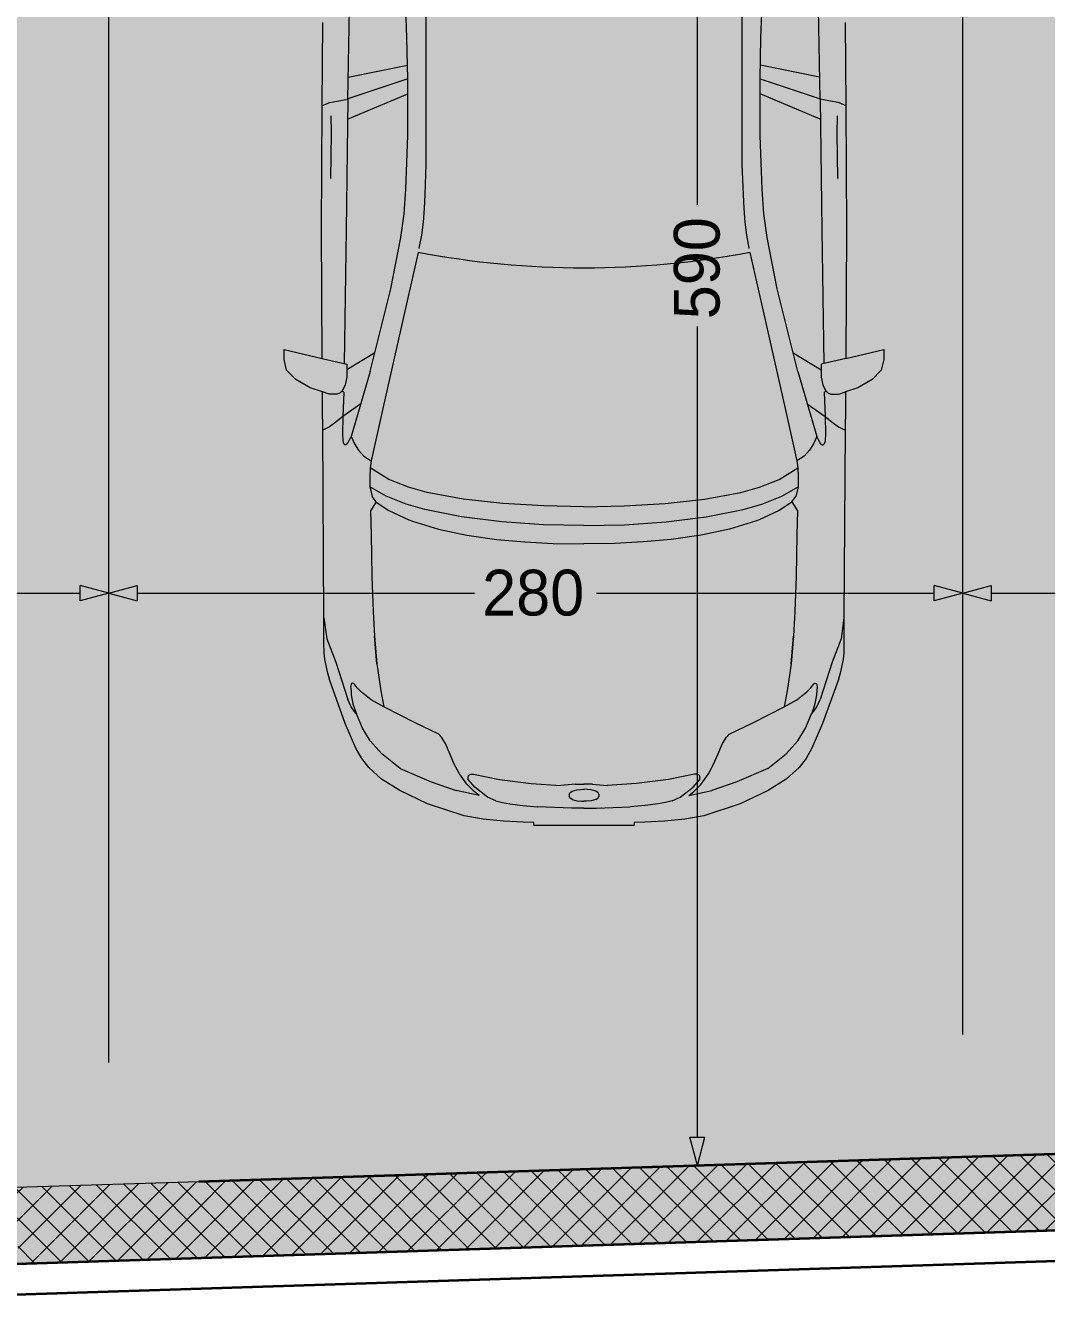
# Model space of a CAD drawing. Header units: millimetres. Extents: x 635850 to 824661, y -5878409 to -5774454.
# Drawn here: x 778192 to 781539, y -5820627 to -5816438 of the extents above; entities that cross this region are included whole.
import ezdxf

# ---------------------------------------------------------------- set-up
doc = ezdxf.new("R2010")
doc.units = ezdxf.units.MM
doc.header["$MEASUREMENT"] = 0
for name, color, linetype, lineweight, true_color in [('2D Drafting - General_Pen_No__241', 7, 'Continuous', 13, 0xe8e8e8), ('A - Ndertesa 4 - Veturat_Pen_No__102', 7, 'Continuous', 13, 0xcccccc), ('A - Ndertesa 7 - Muret_Pen_No__82', 7, 'Continuous', 20, 0xaaaaaa), ('A - Ndertesa 7 - Ndertesa 4 - Dimensionimi Bazik_Pen_No__102', 7, 'Continuous', 13, 0xcccccc), ('A - Ndertesa 7 - Ndertesa 4 - Dimensionimi Bazik_Pen_No__82', 7, 'Continuous', 20, 0xaaaaaa), ('A - Ndertesa 7 - Veturat_Pen_No__102', 7, 'Continuous', 13, 0xcccccc), ('A - Situacioni_Pen_No__82', 7, 'Continuous', 20, 0xaaaaaa)]:
    doc.layers.add(name, color=color, linetype=linetype, lineweight=lineweight, true_color=true_color)
for name, color, linetype in [('A - Ndertesa 7  - Pllaka meskatitt', 7, 'Continuous'), ('A - Ndertesa 7 - Muret', 7, 'Continuous'), ('A - Ndertesa 7 - Ndertesa 4 - Dimensionimi Bazik', 7, 'Continuous'), ('A - Ndertesa 7 - Shtyllat', 7, 'Continuous')]:
    doc.layers.add(name, color=color, linetype=linetype)
for name, color, linetype, lineweight in [('A - Ndertesa 7  - Pllaka meskatitt_Pen_No__7', 7, 'Continuous', 35), ('A - Ndertesa 7 - Muret_Pen_No__22', 8, 'Continuous', 35), ('A - Ndertesa 7 - Shtyllat_Pen_No__1', 7, 'Continuous', 13), ('A - Ndertesa 7 - Shtyllat_Pen_No__101', 252, 'Continuous', 13), ('A - Situacioni_Pen_No__22', 8, 'Continuous', 35)]:
    doc.layers.add(name, color=color, linetype=linetype, lineweight=lineweight)
doc.styles.add('GENERATED_STYLE_1', font='GOTHIC.TTF')
doc.dimstyles.new('GENERATED_STYLE__1', dxfattribs={"dimtxt": 150, "dimasz": 91.78744, "dimexe": 0.18, "dimexo": 0.0625, "dimgap": 0, "dimtad": 0, "dimdec": 0, "dimlfac": 0.1, "dimzin": 0, "dimdsep": 46, "dimtxsty": 'GENERATED_STYLE_1', "dimblk": 'ARROWHEAD_5', "dimblk1": 'ARROWHEAD_5', "dimblk2": 'ARROWHEAD_5', "dimcen": 0.09, "dimse1": 1, "dimse2": 1, "dimclrd": 256, "dimclre": 256, "dimclrt": 256, "dimadec": 0, "dimazin": 0, "dimtfac": 1, "dimtdec": 4, "dimtmove": 0, "dimatfit": 3, "dimfxl": 0, "dimtolj": 1, "dimtzin": 0, "dimarcsym": 0})
doc.dimstyles.new('GENERATED_STYLE__2', dxfattribs={"dimtxt": 150, "dimasz": 91.78744, "dimexe": 0.18, "dimexo": 0.0625, "dimgap": 0, "dimtad": 0, "dimtih": 1, "dimtoh": 1, "dimdec": 0, "dimlfac": 0.1, "dimzin": 0, "dimdsep": 46, "dimtxsty": 'GENERATED_STYLE_1', "dimblk": 'ARROWHEAD_5', "dimblk1": 'ARROWHEAD_5', "dimblk2": 'ARROWHEAD_5', "dimcen": 0.09, "dimse1": 1, "dimse2": 1, "dimclrd": 256, "dimclre": 256, "dimclrt": 256, "dimadec": 0, "dimazin": 0, "dimtfac": 1, "dimtdec": 4, "dimtmove": 0, "dimatfit": 3, "dimfxl": 0, "dimtolj": 1, "dimtzin": 0, "dimarcsym": 0})
pattern_1 = [(45, (664183.82, -5827429.525), (-45.96194, 45.96194), []), (135, (664183.82, -5827429.525), (45.96194, 45.96194), [])]

# ---------------------------------------------------------------- blocks, each defined once
blk = doc.blocks.new('Slab_4', base_point=(764617.5, -5778938.9))
at = {"layer": 'A - Ndertesa 7  - Pllaka meskatitt_Pen_No__7', "color": 7, "linetype": 'Continuous', "lineweight": 35, "flags": 128}
blk.add_lwpolyline([(764617.5, -5778938.9), (750355, -5780623.3), (750355, -5821675.8), (764660.1, -5821033.7), (785655, -5820354.8), (785655, -5777754.2), (764617.5, -5778938.7)], close=True, dxfattribs=at)
blk = doc.blocks.new('Wall_270', base_point=(785655, -5820254.8))
at = {"layer": 'A - Ndertesa 7 - Muret_Pen_No__82', "linetype": 'Continuous', "lineweight": 20, "true_color": 0xaaaaaa}
h = blk.add_hatch(dxfattribs=at)
h.set_pattern_fill('Concrete_Block', color=253, style=0, pattern_type=2)
h.set_pattern_definition(pattern_1)
h.paths.add_polyline_path([(785047.2, -5820024.3), (778760.2, -5820227.6), (778768.3, -5820477.5), (785055.3, -5820274.2)])
at = {"layer": 'A - Ndertesa 7 - Muret_Pen_No__22', "color": 8, "linetype": 'Continuous', "lineweight": 35, "flags": 128}
for points in [[(785047.2, -5820024.3), (778760.2, -5820227.6)], [(778768.3, -5820477.5), (785055.3, -5820274.2)]]:
    blk.add_lwpolyline(points, dxfattribs=at)
blk = doc.blocks.new('Column_312', base_point=(778464.4, -5820362.2))
at = {"layer": 'A - Ndertesa 7 - Shtyllat_Pen_No__101', "linetype": 'Continuous', "lineweight": 13}
h = blk.add_hatch(dxfattribs=at)
h.set_pattern_fill('Concrete_Block', color=252, style=0, pattern_type=2)
h.set_pattern_definition(pattern_1)
h.paths.add_polyline_path([(778760.2, -5820227.6), (778160.5, -5820247), (778168.6, -5820496.9), (778768.3, -5820477.5)])
at = {"layer": 'A - Ndertesa 7 - Shtyllat_Pen_No__1', "color": 7, "linetype": 'Continuous', "lineweight": 13, "flags": 128}
for points in [[(778760.2, -5820227.6), (778160.5, -5820247)], [(778168.6, -5820496.9), (778768.3, -5820477.5)]]:
    blk.add_lwpolyline(points, dxfattribs=at)
blk = doc.blocks.new('Car 05 25_3')
at = {"layer": 'A - Ndertesa 4 - Veturat_Pen_No__102', "color": 254, "linetype": 'Continuous', "lineweight": 13, "true_color": 0xcccccc}
for p, q in [((1120.7, 838.2), (1120.2, 836.3)), ((1129.9, 858.5), (1120.7, 838.2)), ((1957.8, 858.1), (1977.2, 777.4)), ((2075.3, 835.7), (2067.9, 857.7)), ((2182.3, 834.1), (2193.2, 856.5)), ((2808, 852.6), (2876.9, 843.3)), ((2876.9, 843.3), (2954.2, 813.7)), ((1115.1, 808.9), (1108.6, 774)), ((1119.5, 833.3), (1115.1, 808.9)), ((1120.2, 836.3), (1119.5, 833.3)), ((1162.6, 830.5), (1220.1, 829.1)), ((1220.1, 829.1), (1369.7, 831.5)), ((2063.4, 792.3), (2070.4, 799.9)), ((2070.4, 799.9), (2075.2, 809.4)), ((2075.2, 809.4), (2075.3, 835.7)), ((2148, 790.5), (2166.8, 813.8)), ((2166.8, 813.8), (2182.3, 834.1)), ((2904.1, 832.9), (2905.1, 832.8)), ((2954.2, 813.7), (3075.8, 774.7)), ((1108.6, 774), (813.6, 769.3)), ((1036.3, 772.8), (996.5, 578.8)), ((1042, 578), (1107.6, 774)), ((1173.3, 774.9), (1090.3, 577.9)), ((1108.6, 774), (1537.6, 780)), ((1537.6, 780), (1975, 786.1)), ((1939.2, 686.2), (1995.9, 777.4)), ((1977.2, 777.4), (2019.6, 777.4)), ((2000.4, 701.6), (2213.5, 763)), ((2019.6, 777.4), (2044.5, 783.1)), ((2044.5, 783.1), (2063.4, 792.3)), ((2068.7, 787.7), (2065.4, 794.5)), ((2068.7, 787.7), (2148, 790.5)), ((2106.5, 732.2), (2148, 790.5)), ((2148, 790.5), (2205.6, 792.2)), ((2205.6, 792.2), (2227.2, 791)), ((2226.6, 769.9), (2213.5, 763)), ((2213.5, 763), (2238.3, 752.2)), ((2234.4, 774), (2226.6, 769.9)), ((2227.2, 791), (2232.6, 790)), ((2232.6, 790), (2237.9, 787.3)), ((2238.5, 776.9), (2234.4, 774)), ((2240.8, 784), (2237.9, 787.3)), ((2238.5, 776.9), (2240.9, 780.5)), ((2240.9, 780.5), (2240.8, 784)), ((3022.5, 758.3), (3023.7, 762.5)), ((3024.5, 753.7), (3022.5, 758.3)), ((3023.7, 762.5), (3034.6, 765.1)), ((3034.6, 765.1), (3046.9, 763.8)), ((3046.9, 763.8), (3060.9, 762.9)), ((3060.9, 762.9), (3089.9, 757.4)), ((3100.5, 763.1), (3075.8, 774.7)), ((3089.9, 757.4), (3108.4, 751.4)), ((3114.1, 753.3), (3100.5, 763.1)), ((2238.3, 752.2), (2258.5, 739.7)), ((2258.5, 739.7), (2269, 731.1)), ((2269, 731.1), (2278.8, 722)), ((2278.8, 722), (2293.8, 697.7)), ((3037.9, 743.5), (3024.5, 753.7)), ((3050.6, 730.7), (3037.9, 743.5)), ((3064.5, 714.6), (3050.6, 730.7)), ((3077, 697.8), (3064.5, 714.6)), ((3108.4, 751.4), (3122.9, 746.4)), ((3122.9, 746.4), (3114.1, 753.3)), ((3170.1, 726.6), (3122.9, 746.4)), ((3211.7, 701), (3170.1, 726.6)), ((2000.4, 701.6), (1730.4, 633.8)), ((2122, 660), (2293.8, 697.7)), ((2293.8, 697.7), (2317.2, 700.7)), ((2293.8, 697.6), (2293.8, 697.7)), ((2317.2, 700.7), (2345.7, 702.7)), ((2355.1, 639.9), (2317.2, 700.7)), ((2345.7, 702.7), (2378.9, 702)), ((2410.1, 649.1), (2378.9, 702)), ((2378.9, 702), (2410.6, 694.2)), ((2410.6, 694.2), (2410.6, 694.2)), ((2428.7, 681.7), (2410.6, 694.2)), ((2428.7, 681.7), (2457.3, 700)), ((2428.8, 681.7), (2428.7, 681.7)), ((2428.8, 681.7), (2456.7, 639.8)), ((2457.3, 700), (2535.5, 698)), ((2535.4, 698), (2673.2, 695.5)), ((2535.5, 698), (2535.5, 698)), ((2673.2, 695.5), (2787.2, 691.5)), ((2787.2, 691.5), (2868.4, 687.2)), ((2868.4, 687.2), (2959.7, 679)), ((2959.7, 679), (2868.4, 687.2)), ((2959.7, 679), (3047.2, 666.2)), ((3100, 656.6), (3077, 697.8)), ((3254.3, 663.2), (3211.7, 701)), ((1730.4, 633.8), (1562, 600.6)), ((1952.8, 621.3), (2122, 660)), ((2379.8, 575.4), (2355.1, 639.9)), ((2436, 583.2), (2410.1, 649.1)), ((2456.7, 639.8), (2487.2, 574.3)), ((3047.2, 666.2), (3100, 656.6)), ((3152.9, 553.9), (3100, 656.6)), ((3301.9, 602.8), (3254.3, 663.2)), ((1483.9, 590.1), (1403, 584.4)), ((1562, 600.6), (1483.9, 590.1)), ((1779.6, 581.8), (1952.8, 621.3)), ((3301.9, 602.8), (3346, 501.4)), ((907.3, 580.3), (772.8, 585)), ((1042, 578), (907.3, 580.3)), ((1227.8, 577.5), (1042, 578)), ((1316.1, 580.5), (1227.8, 577.5)), ((1403, 584.4), (1316.1, 580.5)), ((1610.7, 544.1), (1779.6, 581.8)), ((2397.3, 514.3), (2379.8, 575.4)), ((2453.6, 521.6), (2436, 583.2)), ((2487.2, 574.3), (2491.8, 562)), ((2491.8, 562), (2517.9, 477)), ((3189.6, 475.6), (3152.9, 553.9)), ((756.8, 518.1), (1322.6, 518.1)), ((1322.6, 518.1), (1420.5, 521.7)), ((1420.5, 521.7), (1466.6, 524)), ((1466.6, 524), (1510.9, 527.6)), ((1510.9, 527.6), (1554.3, 533.1)), ((1554.3, 533.1), (1596.8, 541)), ((1597.3, 541.2), (1596.7, 540.9)), ((2419.3, 395.7), (2397.3, 514.3)), ((2477.6, 401.1), (2453.6, 521.6)), ((2517.9, 477), (2537.5, 384.1)), ((3199.4, 466.8), (3189.6, 475.6)), ((3220.7, 454.4), (3199.4, 466.8)), ((3346, 501.4), (3374.3, 419.6)), ((3256.1, 439.2), (3220.7, 454.4)), ((3288.4, 425.1), (3256.1, 439.2)), ((3319.4, 408.4), (3288.4, 425.1)), ((3391.1, 344.2), (3374.3, 419.6)), ((2433.7, 266.1), (2419.3, 395.7)), ((2493.9, 269.1), (2477.6, 401.1)), ((2537.5, 384.1), (2551.5, 285.6)), ((3353.5, 384.3), (3319.4, 408.4)), ((3324.7, 377.3), (3321.2, 370.5)), ((3328.3, 379.6), (3324.7, 377.3)), ((3338.5, 379.5), (3328.3, 379.6)), ((3363.6, 357.8), (3338.5, 379.5)), ((3377.2, 360), (3353.5, 384.3)), ((3321.2, 370.5), (3321, 362.1)), ((3321, 362.1), (3338.3, 276.9)), ((3396.7, 315.8), (3363.6, 357.8)), ((3391.1, 344.2), (3377.2, 360)), ((3408.1, 289.4), (3396.7, 315.8)), ((2441.6, 132), (2433.7, 266.1)), ((2503.1, 133.2), (2493.9, 269.1)), ((2551.5, 285.6), (2559.7, 193.7)), ((3338.3, 276.9), (3351.9, 172.7)), ((3408.1, 289.4), (3413.8, 267.3)), ((3413.8, 267.3), (3418.5, 242.9)), ((3418.5, 242.9), (3424, 200.7)), ((2559.7, 193.7), (2564.4, 101.2)), ((3351.9, 172.7), (3358.3, 75.9)), ((3424, 200.7), (3427.7, 152)), ((2444, 0), (2441.6, 132)), ((2506, 0), (2503.1, 133.2)), ((3432.4, 40), (3427.7, 152)), ((2564.4, 101.2), (2566, 0)), ((3354, 27.9), (3358.3, 75.9)), ((3382, 46.6), (3376.3, 39)), ((3386.2, 48.4), (3382, 46.6)), ((3386.2, 48.4), (3394.3, 48.4)), ((3398.5, 46.6), (3394.3, 48.4)), ((3404.2, 39), (3398.5, 46.6)), ((3431.8, 57.4), (3431.8, 56.8)), ((2444, 0), (2441.6, -132)), ((2564.4, -101.2), (2566, 0)), ((3354, 27.9), (3354, -0.8)), ((3354, -27.9), (3354, 0.8)), ((3370.9, 11.7), (3370.3, -0.8)), ((3370.9, -11.7), (3370.3, 0.8)), ((3372.5, 23.7), (3370.9, 11.7)), ((3376.3, 39), (3372.5, 23.7)), ((3404.2, 39), (3408, 23.7)), ((3408, 23.7), (3409.8, 8.1)), ((3409.8, 8.1), (3409.8, 0)), ((3432, 0), (3432.4, 40)), ((3432, 0), (3432.4, -40)), ((2506, 0), (2503.1, -133.2)), ((3354, -27.9), (3358.3, -75.9)), ((3372.5, -23.7), (3370.9, -11.7)), ((3376.3, -39), (3372.5, -23.7)), ((3382, -46.6), (3376.3, -39)), ((3404.2, -39), (3398.5, -46.6)), ((3404.2, -39), (3408, -23.7)), ((3408, -23.7), (3409.8, -8.1)), ((3409.8, -8.1), (3409.8, 0)), ((3432.4, -40), (3427.7, -152)), ((3351.9, -172.7), (3358.3, -75.9)), ((3386.2, -48.4), (3382, -46.6)), ((3386.2, -48.4), (3394.3, -48.4)), ((3398.5, -46.6), (3394.3, -48.4)), ((3431.8, -57.4), (3431.8, -56.8)), ((2559.7, -193.7), (2564.4, -101.2)), ((2441.6, -132), (2433.7, -266.1)), ((2503.1, -133.2), (2493.9, -269.1)), ((3424, -200.7), (3427.7, -152)), ((2551.5, -285.6), (2559.7, -193.7)), ((3338.3, -276.9), (3351.9, -172.7)), ((3418.5, -242.9), (3424, -200.7)), ((3413.8, -267.3), (3418.5, -242.9)), ((2433.7, -266.1), (2419.3, -395.7)), ((2493.9, -269.1), (2477.6, -401.1)), ((2537.5, -384.1), (2551.5, -285.6)), ((3321, -362.1), (3338.3, -276.9)), ((3408.1, -289.4), (3396.7, -315.8)), ((3408.1, -289.4), (3413.8, -267.3)), ((3396.7, -315.8), (3363.6, -357.8)), ((3321.2, -370.5), (3321, -362.1)), ((3324.7, -377.3), (3321.2, -370.5)), ((3363.6, -357.8), (3338.5, -379.5)), ((3377.2, -360), (3353.5, -384.3)), ((3391.1, -344.2), (3374.3, -419.6)), ((3391.1, -344.2), (3377.2, -360)), ((2419.3, -395.7), (2397.3, -514.3)), ((2477.6, -401.1), (2453.6, -521.6)), ((2517.9, -477), (2537.5, -384.1)), ((3319.4, -408.4), (3288.4, -425.1)), ((3353.5, -384.3), (3319.4, -408.4)), ((3328.3, -379.6), (3324.7, -377.3)), ((3338.5, -379.5), (3328.3, -379.6)), ((3220.7, -454.4), (3199.4, -466.8)), ((3256.1, -439.2), (3220.7, -454.4)), ((3288.4, -425.1), (3256.1, -439.2)), ((3346, -501.4), (3374.3, -419.6)), ((2491.8, -562), (2517.9, -477)), ((3189.6, -475.6), (3152.9, -553.9)), ((3199.4, -466.8), (3189.6, -475.6)), ((3301.9, -602.8), (3346, -501.4)), ((756.8, -518.1), (1322.6, -518.1)), ((1322.6, -518.1), (1420.5, -521.7)), ((1420.5, -521.7), (1466.6, -524)), ((1466.6, -524), (1510.9, -527.6)), ((1510.9, -527.6), (1554.3, -533.1)), ((1554.3, -533.1), (1596.8, -541)), ((1597.3, -541.2), (1596.7, -540.9)), ((1610.7, -544.1), (1779.6, -581.8)), ((2397.3, -514.3), (2379.8, -575.4)), ((2453.6, -521.6), (2436, -583.2)), ((907.3, -580.3), (772.8, -585)), ((1042, -578), (907.3, -580.3)), ((1036.3, -772.8), (996.5, -578.8)), ((1227.8, -577.5), (1042, -578)), ((1042, -578), (1107.6, -774)), ((1173.3, -774.9), (1090.3, -577.9)), ((1316.1, -580.5), (1227.8, -577.5)), ((1403, -584.4), (1316.1, -580.5)), ((1483.9, -590.1), (1403, -584.4)), ((1779.6, -581.8), (1952.8, -621.3)), ((2379.8, -575.4), (2355.1, -639.9)), ((2436, -583.2), (2410.1, -649.1)), ((2456.7, -639.8), (2487.2, -574.3)), ((2487.2, -574.3), (2491.8, -562)), ((3152.9, -553.9), (3100, -656.6)), ((1562, -600.6), (1483.9, -590.1)), ((1730.4, -633.8), (1562, -600.6)), ((1952.8, -621.3), (2122, -660)), ((3301.9, -602.8), (3254.3, -663.2)), ((2000.4, -701.6), (1730.4, -633.8)), ((2122, -660), (2293.8, -697.7)), ((2355.1, -639.9), (2317.2, -700.7)), ((2410.1, -649.1), (2378.9, -702)), ((2428.8, -681.7), (2456.7, -639.8)), ((2959.7, -679), (3047.2, -666.2)), ((3047.2, -666.2), (3100, -656.6)), ((3100, -656.6), (3077, -697.8)), ((3254.3, -663.2), (3211.7, -701)), ((1939.2, -686.2), (1995.9, -777.4)), ((2000.4, -701.6), (2213.5, -763)), ((2278.8, -722), (2293.8, -697.7)), ((2293.8, -697.6), (2293.8, -697.7)), ((2293.8, -697.7), (2317.2, -700.7)), ((2317.2, -700.7), (2345.7, -702.7)), ((2345.7, -702.7), (2378.9, -702)), ((2378.9, -702), (2410.6, -694.2)), ((2428.7, -681.7), (2410.6, -694.2)), ((2410.6, -694.2), (2410.6, -694.2)), ((2428.8, -681.7), (2428.7, -681.7)), ((2428.7, -681.7), (2457.3, -700)), ((2457.3, -700), (2535.5, -698)), ((2535.4, -698), (2673.2, -695.5)), ((2535.5, -698), (2535.5, -698)), ((2673.2, -695.5), (2787.2, -691.5)), ((2787.2, -691.5), (2868.4, -687.2)), ((2868.4, -687.2), (2959.7, -679)), ((2959.7, -679), (2868.4, -687.2)), ((3077, -697.8), (3064.5, -714.6)), ((3211.7, -701), (3170.1, -726.6)), ((2106.5, -732.2), (2148, -790.5)), ((2213.5, -763), (2238.3, -752.2)), ((2238.3, -752.2), (2258.5, -739.7)), ((2258.5, -739.7), (2269, -731.1)), ((2269, -731.1), (2278.8, -722)), ((3024.5, -753.7), (3022.5, -758.3)), ((3037.9, -743.5), (3024.5, -753.7)), ((3050.6, -730.7), (3037.9, -743.5)), ((3064.5, -714.6), (3050.6, -730.7)), ((3089.9, -757.4), (3108.4, -751.4)), ((3114.1, -753.3), (3100.5, -763.1)), ((3108.4, -751.4), (3122.9, -746.4)), ((3122.9, -746.4), (3114.1, -753.3)), ((3170.1, -726.6), (3122.9, -746.4)), ((1108.6, -774), (813.6, -769.3)), ((1108.6, -774), (1537.6, -780)), ((1115.1, -808.9), (1108.6, -774)), ((1537.6, -780), (1975, -786.1)), ((1957.8, -858.1), (1977.2, -777.4)), ((1977.2, -777.4), (2019.6, -777.4)), ((2019.6, -777.4), (2044.5, -783.1)), ((2044.5, -783.1), (2063.4, -792.3)), ((2063.4, -792.3), (2070.4, -799.9)), ((2068.7, -787.7), (2065.4, -794.5)), ((2068.7, -787.7), (2148, -790.5)), ((2148, -790.5), (2166.8, -813.8)), ((2148, -790.5), (2205.6, -792.2)), ((2205.6, -792.2), (2227.2, -791)), ((2226.6, -769.9), (2213.5, -763)), ((2234.4, -774), (2226.6, -769.9)), ((2227.2, -791), (2232.6, -790)), ((2232.6, -790), (2237.9, -787.3)), ((2238.5, -776.9), (2234.4, -774)), ((2240.8, -784), (2237.9, -787.3)), ((2238.5, -776.9), (2240.9, -780.5)), ((2240.9, -780.5), (2240.8, -784)), ((2954.2, -813.7), (3075.8, -774.7)), ((3022.5, -758.3), (3023.7, -762.5)), ((3023.7, -762.5), (3034.6, -765.1)), ((3034.6, -765.1), (3046.9, -763.8)), ((3046.9, -763.8), (3060.9, -762.9)), ((3060.9, -762.9), (3089.9, -757.4)), ((3100.5, -763.1), (3075.8, -774.7)), ((1119.5, -833.3), (1115.1, -808.9)), ((1120.2, -836.3), (1119.5, -833.3)), ((1120.7, -838.2), (1120.2, -836.3)), ((1162.6, -830.5), (1220.1, -829.1)), ((1220.1, -829.1), (1369.7, -831.5)), ((2075.3, -835.7), (2067.9, -857.7)), ((2070.4, -799.9), (2075.2, -809.4)), ((2075.2, -809.4), (2075.3, -835.7)), ((2166.8, -813.8), (2182.3, -834.1)), ((2182.3, -834.1), (2193.2, -856.5)), ((2876.9, -843.3), (2954.2, -813.7)), ((1129.9, -858.5), (1120.7, -838.2)), ((2808, -852.6), (2876.9, -843.3))]:
    blk.add_line(p, q, dxfattribs=at)
at = {"layer": 'A - Ndertesa 4 - Veturat_Pen_No__102', "color": 254, "linetype": 'Continuous', "lineweight": 13, "true_color": 0xcccccc, "flags": 128}
blk.add_lwpolyline([(856.5, -856.2), (1129.9, -858.5), (1536.1, -860.4), (1957.8, -858.1), (1928.9, -983.2), (1961.1, -983.2), (1996.9, -974.9), (2026.9, -945), (2054.6, -897.6), (2067.9, -857.7), (2119.9, -857.4), (2193.2, -856.5), (2808, -852.6), (2855.7, -852.6), (2891.4, -852.5), (2922.5, -852), (2945.2, -849.4), (2989.6, -839.6), (3013.6, -833.1), (3154.3, -782.6), (3235.9, -747.6), (3269.1, -728.3), (3298.6, -705.6), (3337.3, -663.4), (3374.5, -603.6), (3418.4, -512.7), (3457.5, -393.1), (3468.3, -330.9), (3474.5, -263.7), (3478.3, -199.9), (3479.4, -164.9), (3489.5, -164.9), (3489.5, 164.9), (3479.4, 164.9), (3478.3, 199.9), (3474.5, 263.7), (3468.3, 330.9), (3457.5, 393.1), (3418.4, 512.7), (3374.5, 603.6), (3337.3, 663.4), (3298.6, 705.6), (3269.1, 728.3), (3235.9, 747.6), (3154.3, 782.6), (3013.6, 833.1), (2989.6, 839.6), (2945.2, 849.4), (2922.5, 852), (2891.4, 852.5), (2855.7, 852.6), (2808, 852.6), (2193.2, 856.5), (2119.9, 857.4), (2067.9, 857.7), (2054.6, 897.6), (2026.9, 945), (1996.9, 974.9), (1961.1, 983.2), (1928.9, 983.2), (1957.8, 858.1), (1536.1, 860.4), (1129.9, 858.5), (856.5, 856.2)], dxfattribs=at)
at = {"layer": 'A - Ndertesa 4 - Veturat_Pen_No__102', "color": 254, "linetype": 'Continuous', "lineweight": 13, "true_color": 0xcccccc}
blk.add_arc((-1245.2, 0), 2907.3, 349.2142, 10.7858, dxfattribs=at)
blk = doc.blocks.new('*D1728', base_point=(664183.8, -5827429.5))
at = {"layer": 'A - Ndertesa 7 - Ndertesa 4 - Dimensionimi Bazik_Pen_No__102', "linetype": 'Continuous', "lineweight": 13, "true_color": 0xcccccc}
for points in [[(780394.4, -5814274.6), (780369.4, -5814367.9), (780419.4, -5814367.9)], [(780394.4, -5820174.8), (780419.4, -5820081.5), (780369.4, -5820081.5)]]:
    blk.add_hatch(color=254, dxfattribs=at).paths.add_polyline_path(points)
at = {"layer": 'A - Ndertesa 7 - Ndertesa 4 - Dimensionimi Bazik_Pen_No__102', "color": 254, "linetype": 'Continuous', "lineweight": 13, "true_color": 0xcccccc}
for p, q in [((780394.4, -5814274.6), (780369.4, -5814367.9)), ((780394.4, -5814274.6), (780419.4, -5814367.9)), ((780419.4, -5814367.9), (780369.4, -5814367.9)), ((780394.4, -5817024.9), (780394.4, -5814367.9)), ((780394.4, -5820081.5), (780394.4, -5817424.5)), ((780369.4, -5820081.5), (780419.4, -5820081.5)), ((780394.4, -5820174.8), (780369.4, -5820081.5)), ((780394.4, -5820174.8), (780419.4, -5820081.5))]:
    blk.add_line(p, q, dxfattribs=at)
at = {"layer": 'A - Ndertesa 7 - Ndertesa 4 - Dimensionimi Bazik_Pen_No__82', "color": 253, "lineweight": 20, "true_color": 0xaaaaaa, "insert": (780469.4, -5817400.5), "char_height": 150, "attachment_point": 7, "rotation": 90, "style": 'GENERATED_STYLE_1'}
blk.add_mtext('\\A1;{\\pql;\\fCentury Gothic|b0|i0|c0|p34;590}', dxfattribs=at)
blk = doc.blocks.new('ARROWHEAD_5')
at = {"linetype": 'Continuous', "lineweight": 0}
blk.add_hatch(color=0, dxfattribs=at).paths.add_polyline_path([(-1, 0.2679), (0, 0), (-1, -0.2679)])
at = {"color": 0, "linetype": 'Continuous', "lineweight": 0}
blk.add_line((0, 0), (-1, 0), dxfattribs=at)
blk = doc.blocks.new('*D1729', base_point=(664183.8, -5827429.5))
at = {"layer": 'A - Ndertesa 7 - Ndertesa 4 - Dimensionimi Bazik_Pen_No__102', "linetype": 'Continuous', "lineweight": 13, "true_color": 0xcccccc}
for points in [[(783620.5, -5814274.6), (783595.5, -5814367.9), (783645.5, -5814367.9)], [(783620.5, -5820056.1), (783645.5, -5819962.8), (783595.5, -5819962.8)]]:
    blk.add_hatch(color=254, dxfattribs=at).paths.add_polyline_path(points)
at = {"layer": 'A - Ndertesa 7 - Ndertesa 4 - Dimensionimi Bazik_Pen_No__102', "color": 254, "linetype": 'Continuous', "lineweight": 13, "true_color": 0xcccccc}
for p, q in [((783620.5, -5814274.6), (783595.5, -5814367.9)), ((783620.5, -5814274.6), (783645.5, -5814367.9)), ((783645.5, -5814367.9), (783595.5, -5814367.9)), ((783620.5, -5816965.6), (783620.5, -5814367.9)), ((783620.5, -5819962.8), (783620.5, -5817365.2)), ((783595.5, -5819962.8), (783645.5, -5819962.8)), ((783620.5, -5820056.1), (783595.5, -5819962.8)), ((783620.5, -5820056.1), (783645.5, -5819962.8))]:
    blk.add_line(p, q, dxfattribs=at)
at = {"layer": 'A - Ndertesa 7 - Ndertesa 4 - Dimensionimi Bazik_Pen_No__82', "color": 253, "lineweight": 20, "true_color": 0xaaaaaa, "insert": (783695.5, -5817341.1), "char_height": 150, "attachment_point": 7, "rotation": 90, "style": 'GENERATED_STYLE_1'}
blk.add_mtext('\\A1;{\\pql;\\fCentury Gothic|b0|i0|c0|p34;578}', dxfattribs=at)
blk = doc.blocks.new('*D1739', base_point=(664183.8, -5827429.5))
at = {"layer": 'A - Ndertesa 7 - Ndertesa 4 - Dimensionimi Bazik_Pen_No__102', "linetype": 'Continuous', "lineweight": 13, "true_color": 0xcccccc}
for points in [[(775664.4, -5818298.7), (775571.1, -5818273.7), (775571.1, -5818323.7)], [(775664.4, -5818298.7), (775757.7, -5818323.7), (775757.7, -5818273.7)], [(778464.4, -5818298.7), (778371.1, -5818273.7), (778371.1, -5818323.7)], [(778464.4, -5818298.7), (778557.7, -5818323.7), (778557.7, -5818273.7)]]:
    blk.add_hatch(color=254, dxfattribs=at).paths.add_polyline_path(points)
at = {"layer": 'A - Ndertesa 7 - Ndertesa 4 - Dimensionimi Bazik_Pen_No__102', "color": 254, "linetype": 'Continuous', "lineweight": 13, "true_color": 0xcccccc}
for p, q in [((775664.4, -5818298.7), (775757.7, -5818273.7)), ((775757.7, -5818273.7), (775757.7, -5818323.7)), ((778371.1, -5818323.7), (778371.1, -5818273.7)), ((778464.4, -5818298.7), (778371.1, -5818273.7)), ((775664.4, -5818298.7), (775757.7, -5818323.7)), ((775757.7, -5818298.7), (776864.6, -5818298.7)), ((777264.2, -5818298.7), (778371.1, -5818298.7)), ((778464.4, -5818298.7), (778371.1, -5818323.7))]:
    blk.add_line(p, q, dxfattribs=at)
at = {"layer": 'A - Ndertesa 7 - Ndertesa 4 - Dimensionimi Bazik_Pen_No__82', "color": 253, "lineweight": 20, "true_color": 0xaaaaaa, "insert": (776888.7, -5818373.7), "char_height": 150, "attachment_point": 7, "style": 'GENERATED_STYLE_1'}
blk.add_mtext('\\A1;{\\pql;\\fCentury Gothic|b0|i0|c0|p34;280}', dxfattribs=at)
blk = doc.blocks.new('*D1740', base_point=(664183.8, -5827429.5))
at = {"layer": 'A - Ndertesa 7 - Ndertesa 4 - Dimensionimi Bazik_Pen_No__102', "linetype": 'Continuous', "lineweight": 13, "true_color": 0xcccccc}
for points in [[(778464.4, -5818298.7), (778371.1, -5818273.7), (778371.1, -5818323.7)], [(778464.4, -5818298.7), (778557.7, -5818323.7), (778557.7, -5818273.7)], [(781264.4, -5818298.7), (781171.1, -5818273.7), (781171.1, -5818323.7)], [(781264.4, -5818298.7), (781357.7, -5818323.7), (781357.7, -5818273.7)]]:
    blk.add_hatch(color=254, dxfattribs=at).paths.add_polyline_path(points)
at = {"layer": 'A - Ndertesa 7 - Ndertesa 4 - Dimensionimi Bazik_Pen_No__102', "color": 254, "linetype": 'Continuous', "lineweight": 13, "true_color": 0xcccccc}
for p, q in [((778464.4, -5818298.7), (778557.7, -5818273.7)), ((778557.7, -5818273.7), (778557.7, -5818323.7)), ((781171.1, -5818323.7), (781171.1, -5818273.7)), ((781264.4, -5818298.7), (781171.1, -5818273.7)), ((778464.4, -5818298.7), (778557.7, -5818323.7)), ((778557.7, -5818298.7), (779664.6, -5818298.7)), ((780064.2, -5818298.7), (781171.1, -5818298.7)), ((781264.4, -5818298.7), (781171.1, -5818323.7))]:
    blk.add_line(p, q, dxfattribs=at)
at = {"layer": 'A - Ndertesa 7 - Ndertesa 4 - Dimensionimi Bazik_Pen_No__82', "color": 253, "lineweight": 20, "true_color": 0xaaaaaa, "insert": (779688.7, -5818373.7), "char_height": 150, "attachment_point": 7, "style": 'GENERATED_STYLE_1'}
blk.add_mtext('\\A1;{\\pql;\\fCentury Gothic|b0|i0|c0|p34;280}', dxfattribs=at)
blk = doc.blocks.new('*D1741', base_point=(664183.8, -5827429.5))
at = {"layer": 'A - Ndertesa 7 - Ndertesa 4 - Dimensionimi Bazik_Pen_No__102', "linetype": 'Continuous', "lineweight": 13, "true_color": 0xcccccc}
for points in [[(781264.4, -5818298.7), (781171.1, -5818273.7), (781171.1, -5818323.7)], [(781264.4, -5818298.7), (781357.7, -5818323.7), (781357.7, -5818273.7)], [(784064.4, -5818298.7), (783971.1, -5818273.7), (783971.1, -5818323.7)]]:
    blk.add_hatch(color=254, dxfattribs=at).paths.add_polyline_path(points)
at = {"layer": 'A - Ndertesa 7 - Ndertesa 4 - Dimensionimi Bazik_Pen_No__102', "color": 254, "linetype": 'Continuous', "lineweight": 13, "true_color": 0xcccccc}
for p, q in [((781264.4, -5818298.7), (781357.7, -5818273.7)), ((781357.7, -5818273.7), (781357.7, -5818323.7)), ((783971.1, -5818323.7), (783971.1, -5818273.7)), ((784064.4, -5818298.7), (783971.1, -5818273.7)), ((781264.4, -5818298.7), (781357.7, -5818323.7)), ((781357.7, -5818298.7), (782464.6, -5818298.7)), ((782864.2, -5818298.7), (783971.1, -5818298.7)), ((784064.4, -5818298.7), (783971.1, -5818323.7))]:
    blk.add_line(p, q, dxfattribs=at)
at = {"layer": 'A - Ndertesa 7 - Ndertesa 4 - Dimensionimi Bazik_Pen_No__82', "color": 253, "lineweight": 20, "true_color": 0xaaaaaa, "insert": (782488.7, -5818373.7), "char_height": 150, "attachment_point": 7, "style": 'GENERATED_STYLE_1'}
blk.add_mtext('\\A1;{\\pql;\\fCentury Gothic|b0|i0|c0|p34;280}', dxfattribs=at)

msp = doc.modelspace()

# ---------------------------------------------------------------- hatches: boundary and pattern name
at = {"layer": '2D Drafting - General_Pen_No__241', "linetype": 'Continuous', "lineweight": 0, "true_color": 0xf9f9f9}
msp.add_hatch(color=7, dxfattribs=at).paths.add_polyline_path([(750355, -5814274.6), (750355, -5821575.7), (764656.8, -5820933.8), (785655, -5820254.8), (785655, -5814091.7, -0.056154), (784031.6, -5814274.6)])

# ---------------------------------------------------------------- linework, layer by layer
at = {"layer": 'A - Situacioni_Pen_No__22', "color": 8, "linetype": 'Continuous', "lineweight": 35}
msp.add_lwpolyline([(750364.5, -5821575.3), (764656.8, -5820933.8), (785655, -5820254.8)], dxfattribs=at)
at = {"layer": 'A - Situacioni_Pen_No__82', "color": 253, "linetype": 'Continuous', "lineweight": 20, "true_color": 0xaaaaaa, "flags": 128}
for points in [[(781264.4, -5819746.6), (781264.4, -5814674.6)], [(778464.4, -5819837.2), (778464.4, -5815174.6)]]:
    msp.add_lwpolyline(points, dxfattribs=at)

# ---------------------------------------------------------------- block references
at = {"layer": 'A - Ndertesa 7  - Pllaka meskatitt', "color": 7, "linetype": 'Continuous', "lineweight": 35}
msp.add_blockref('Slab_4', (764617.5, -5778938.9), dxfattribs=at)
at = {"layer": 'A - Ndertesa 7 - Muret', "color": 8, "lineweight": 35}
msp.add_blockref('Wall_270', (785655, -5820254.8), dxfattribs=at)
at = {"layer": 'A - Ndertesa 7 - Shtyllat', "color": 7, "lineweight": 13}
msp.add_blockref('Column_312', (778464.4, -5820362.2), dxfattribs=at)
at = {"layer": 'A - Ndertesa 7 - Veturat_Pen_No__102', "color": 254, "linetype": 'Continuous', "lineweight": 13, "true_color": 0xcccccc, "xscale": -1, "zscale": 1000, "rotation": 90.00000000000118}
msp.add_blockref('Car 05 25_3', (780022.6, -5815570.8), dxfattribs=at)

# ---------------------------------------------------------------- dimensions: what is measured, and where the dimension line sits
at = {"layer": 'A - Ndertesa 7 - Ndertesa 4 - Dimensionimi Bazik', "color": 254, "linetype": 'Continuous', "lineweight": 13, "true_color": 0xcccccc}
for base, p1, picture, middle in [((780394.4, -5814274.6), (780392.9, -5820174.8), '*D1728', (780394.4, -5817229)), ((783620.5, -5814274.6), (784064.4, -5820056.1), '*D1729', (783620.5, -5817169.6))]:
    dim = msp.add_linear_dim(base=base, p1=p1, p2=(775664.4, -5814274.6), angle=90, dimstyle='GENERATED_STYLE__1', dxfattribs=at)
    dim.commit()
    dim.dimension.update_dxf_attribs({"geometry": picture, "text_midpoint": middle, "dimtype": 160, "text_rotation": 90})
for base, p1, p2, picture, middle in [((778464.4, -5818298.7), (775664.4, -5820327.7), (778464.4, -5820237.2), '*D1739', (777060.2, -5818298.7)), ((781264.4, -5818298.7), (778464.4, -5820237.2), (781264.4, -5820146.6), '*D1740', (779860.2, -5818298.7)), ((784064.4, -5818298.7), (781264.4, -5820146.6), (784064.4, -5820056.1), '*D1741', (782660.2, -5818298.7))]:
    dim = msp.add_linear_dim(base=base, p1=p1, p2=p2, dimstyle='GENERATED_STYLE__2', dxfattribs=at)
    dim.commit()
    dim.dimension.update_dxf_attribs({"geometry": picture, "text_midpoint": middle, "dimtype": 160})

doc.saveas('drawing.dxf')
